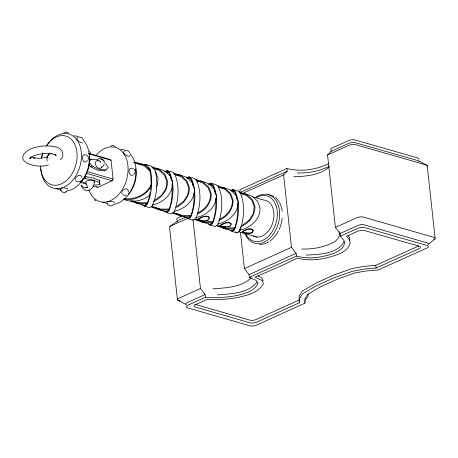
<?xml version="1.0" encoding="UTF-8"?>
<svg xmlns="http://www.w3.org/2000/svg" width="458" height="458" viewBox="0 0 458 458"><rect width="100%" height="100%" fill="white"/><g stroke="black" fill="none" stroke-linecap="round" stroke-linejoin="round"><path stroke-width="0.69" d="M299.314 302.79L299.412 298.633L302.709 293.773L316.197 285.855L334.128 277.743L352.517 271.239L364.906 269.001L376.104 268.044L419.133 248.648A4.632 1.7 -6.2 0 0 419.236 246.227L363.532 230.282L360.721 230.357L358.167 231.061L346.494 236.351L349.557 239.855L350.107 243.084C348.028 251.27 338.783 254.333 331.592 256.503C320.468 259.898 308.577 261.106 297.219 258.077L283.622 264.764L254.946 277.204L261.936 280.422L263.487 283.468C259.165 292.141 248.557 294.923 239.82 297.036C229.109 299.292 218.117 300.105 207.188 299.377L195.497 304.656L194.633 305.165L194.146 306.247L195.411 307.083L249.954 322.816A4.632 1.7 -6.2 0 0 256.474 322.243L299.314 302.79L299.114 295.914L302.412 291.053L315.905 283.136L333.836 275.023L352.219 268.52L364.614 266.281L375.806 265.325L418.847 245.923M249.364 277.365L256.348 280.514L257.934 283.525C254.482 290.887 245.602 293.486 238.246 295.17C227.506 297.643 216.405 297.815 205.447 297.259L187.511 305.36L186.183 306.413L186.166 306.952L187.436 307.782L249.822 325.781A4.637 1.7 -6.2 0 0 256.348 325.209L304.936 303.144L305.051 298.387L307.879 294.219L320.503 286.805L337.655 279.048L354.864 272.962L365.495 271.039L378.302 269.951L427.114 247.95A4.637 1.7 -6.2 0 0 427.211 245.522L363.663 227.311L360.847 227.391L358.293 228.095L340.391 236.202L343.952 240.439C346.202 246.524 339.659 250.915 334.884 252.936C322.65 257.453 309.207 259.617 296.423 256.079L249.364 277.365L249.072 274.645L244.417 268.606L240.479 232.383M200.478 288.488L205.15 294.534L187.208 302.641L185.885 303.694L186.297 304.702L177.452 299.881L177.927 298.805L178.786 298.301L200.478 288.488L192.99 219.594M176.943 222.078L177.423 220.996L178.282 220.487L185.335 217.304M308.097 293.876L308.011 296.624L304.639 300.419M150.442 189.864L151.14 183.979L150.808 176.393L149.737 170.084L148.043 167.926M94.039 184.265L94.445 181.557L93.02 180.509L89.877 180.234L86.86 180.904L85.732 182.112L86.144 182.702M150.207 191.822L148.873 198.795L146.915 203.827L144.774 205.327M135.087 172.443L134.062 174.389M30.274 158.508L30.56 157.552M129.78 155.537L129.98 154.89M344.141 241.383C337.695 254.253 318.682 254.425 306.162 255.123M48.519 155.422L49.687 153.109M93.827 184.895C93.26 187.551 91.09 189.686 88.56 190.551M239.7 229.899L240.799 226.744M94.193 182.187L94.445 181.557M257.035 282.042C248.007 293.738 230.912 293.715 217.401 294.855M92.894 185.982L97.703 187.368L112.25 180.79L113.092 179.078L111.048 160.254L109.931 159.424L88.629 153.281M98.859 160.403L96.014 161.222C94.113 164.038 96.867 168.584 100.205 168.424L101.161 167.903L101.728 166.878M156.413 186.967L157.117 185.834L158.062 178.523L155.594 171.819M151.317 185.564C146.508 195.887 134.429 200.764 123.511 199.556M104.212 164.376L102.792 166.472L101.161 167.903M151.363 184.345C146.657 194.759 134.738 199.911 123.734 198.623M47.077 161.113L46.979 157.002L49.682 153.098M46.979 157.002L48.914 154.231M30.262 157.97L29.667 158.794L30.497 157.752L33.589 155.812L40.573 153.922L46.596 153.39L52.126 153.756L51.187 153.625L54.96 154.712L56.208 155.491L55.097 154.501L55.79 155.336L55.435 154.357M87.718 160.569L88.446 158.989L88.405 157.518M60.376 159.739C65.568 155.657 62.042 147.854 56.065 147.029C47.346 144.865 37.934 145.821 29.701 149.348C9.767 161.611 37.882 169.334 48.348 164.846M177.423 220.996L170.061 226.355L169.586 227.437L177.452 299.881M76.795 138.619L77.929 137.543M60.456 189.383C60.754 192.457 65.133 193.608 66.902 191.089M107.103 202.837C107.401 205.9 111.775 207.079 113.55 204.543M89.218 161.308L91.297 159.149L98.064 159.727M88.789 164.605L90.403 166.729L97.48 170.141L104.241 170.719L105.878 169.981L108.369 167.388L105.134 163.14M242.414 193.505L283.611 174.87L287.2 171.206L286.903 168.487C300.854 172.094 316.043 169.907 328.844 163.517M340.391 236.202L340.094 233.483L335.416 227.431L327.55 154.987L331.168 151.329L349.082 143.217L351.63 142.518L354.44 142.438L417.999 160.655A4.626 1.695 -6.2 0 1 419.253 161.479M208.699 219.187L207.606 220.218L206.449 220.384M230.643 225.519L229.55 226.55L227.815 226.796M252.593 231.851L251.499 232.876L249.765 233.128L245.288 233.002L242.391 232.166M329.296 166.987C319.758 175.185 305.915 176.502 293.784 176.599M251.247 277.806C241.2 287.567 225.943 287.767 212.815 288.838M242.311 231.828C245.322 230.162 249.37 227.815 252.724 229.836L253.022 230.832M428.219 244.297L434.613 239.231M124.038 151.403L124.57 150.997M149.732 195.091C142.93 200.913 132.539 202.957 124.198 199.493M155.044 199.991L161.76 195.011L165.911 188.541L166.855 181.568L164.456 175.156L159.069 170.279L152.789 168.115M176.897 206.295L183.612 201.314L187.757 194.845L188.707 187.872L186.303 181.46L180.921 176.582L174.641 174.418M242.448 225.204L249.163 220.218L253.314 213.749L254.259 206.781L251.86 200.364L246.478 195.486L240.198 193.322M68.603 132.975L66.273 131.967L63.868 132.757M65.763 192.057L66.444 191.581M166.626 211.625L168.767 210.13C171.927 201.972 172.557 193.03 171.979 184.362M189.011 217.556L190.62 216.434C193.528 208.911 194.329 200.678 193.917 192.669M210.325 224.231L212.472 222.737C215.46 215.002 216.216 206.535 215.741 198.303M232.177 230.534L234.324 229.04C237.484 220.882 238.114 211.94 237.53 203.272M110.91 145.93L113.183 145.444L115.382 146.549M142.238 204.508L144.608 206.266L147.058 204.697C151.93 193.757 152.92 181.116 150.327 169.449L147.608 165.991L145.169 164.262L144.138 164.8M164.09 210.812L166.454 212.569L168.928 210.989C173.405 198.886 175.048 184.328 169.506 172.334L167.021 170.565L164.954 171.647M186.417 217.464L188.307 218.872L190.78 217.292C195.257 205.19 196.9 190.625 191.358 178.637L188.873 176.868L186.807 177.944M208.264 223.767L210.159 225.176L212.626 223.596C217.109 211.493 218.752 196.929 213.205 184.94L210.72 183.166L208.659 184.248M230.116 230.071L232.011 231.479L234.479 229.893C238.956 217.796 240.605 203.232 235.057 191.238L232.572 189.469L230.511 190.551M170.061 226.355L187.499 218.351M187.471 178.465L188.616 177.796L190.9 179.45L192.646 183.286L193.27 186.646M209.323 184.763L210.468 184.093L212.752 185.753L214.499 189.589L215.243 193.619M80.287 181.374L78.123 181.941L75.971 181.036M232.011 231.479L237.055 232.801L239.517 231.445C244.16 219.33 245.597 204.634 240.089 192.589L237.61 190.854L232.572 189.469M329.136 166.237C319.398 171.263 308.154 173.267 297.236 172.969M299.017 300.07L256.171 319.524A4.62 1.695 -6.2 0 1 249.673 320.096L195.108 304.358M89.665 159.888L91.297 159.149M90.403 166.729L92.041 165.991L99.111 169.403L105.878 169.981M327.55 154.987L349.236 145.175L351.784 144.476L354.578 144.402L425.98 164.88A4.609 1.689 -6.2 0 1 427.205 166.237M244.417 268.606L291.477 247.314L283.611 174.87M335.416 227.431L357.108 217.619L359.65 216.926L362.45 216.846L433.852 237.324A4.609 1.689 -6.2 0 1 433.755 239.734M249.072 274.645L296.126 253.36L291.477 247.314M340.094 233.483L358.001 225.37L360.555 224.666L363.366 224.592L426.925 242.803A4.626 1.695 -6.2 0 1 428.156 244.171M286.903 168.487L239.849 189.772L240.147 192.492L287.2 171.206M181.843 216.027L177.131 218.271L176.651 219.359L177.08 219.829M126.5 195.068L124.771 195.394L122.967 194.782M152.102 205.087C162.745 202.934 173.095 194.358 172.603 182.719L170.136 176.015L164.628 170.926L156.899 168.229L155.548 168.246M173.954 211.39C184.597 209.237 194.948 200.661 194.455 189.022L191.988 182.318L186.48 177.229L178.752 174.532L177.395 174.55M195.806 217.693C206.449 215.541 216.8 206.964 216.308 195.326L213.84 188.622L208.333 183.532L200.598 180.836M217.659 223.996C228.302 221.844 238.647 213.268 238.16 201.623L235.693 194.919L230.179 189.835L222.451 187.139M239.505 230.3C250.148 228.147 260.499 219.571 260.007 207.926L257.545 201.222L252.032 196.139L244.303 193.436L242.276 193.465M153.396 201.406C161.525 198.274 167.857 190.207 167.542 181.259L165.04 174.509L159.458 169.408L151.661 166.735M175.901 207.485C183.675 204.068 189.721 196.327 189.394 187.562L186.893 180.813L181.311 175.712L173.513 173.038M197.753 213.789C205.528 210.371 211.573 202.631 211.247 193.866L208.745 187.116L203.163 182.015L195.366 179.341M218.947 220.315C227.082 217.178 233.408 209.117 233.093 200.163L230.597 193.419L225.015 188.318L217.218 185.645M241.452 226.395C249.226 222.972 255.272 215.231 254.946 206.466L252.444 199.717L246.868 194.621L239.07 191.948M169.918 208.613L168.647 209.037L160.128 209.123L153.253 206.747M191.77 214.916L190.499 215.34L181.981 215.426L175.729 213.268M197.478 213.022C204.915 209.838 210.857 202.562 210.56 194.175L208.155 187.763L202.774 182.885L196.493 180.715M219.33 219.325C226.767 216.142 232.704 208.859 232.406 200.478L230.008 194.066L224.626 189.183L218.346 187.019M235.469 227.523L234.204 227.947L225.679 228.027L218.804 225.657M47.689 157.312L39.342 158.302L33.812 157.936L34.751 158.073L30.978 156.985M84.209 176.622L85.583 176.525L93.598 178.025L99.42 180.515L99.644 182.542M82.371 178.872L85.818 178.643L93.827 180.143L99.649 182.633L99.873 184.654L94.365 185.026M133.73 162.601L137.119 162.544L144.917 165.212L149.48 169.386M146.005 205.195L143.291 205.247L138.745 203.684M167.176 211.51L165.143 211.55L157.999 209.1M189.704 217.802L186.996 217.848L183.097 216.514M211.556 224.105L208.848 224.151L201.051 221.483M233.408 230.408L230.695 230.454L222.903 227.781M79.371 137.045L81.822 137.64L83.304 139.696M126.013 150.499L128.234 150.951L129.734 152.571M301.65 249.049C313.003 249.341 324.768 247.257 334.746 241.681C337.821 239.345 340.649 235.773 339.103 231.702M141.001 164.05L142.352 164.033L146.863 165.607M146.846 203.644L138.058 203.753L130.33 201.056M168.699 209.947L159.911 210.056L152.182 207.359L151.18 206.432M190.545 216.25L181.763 216.359L174.029 213.663L173.027 212.735M212.398 222.554L203.61 222.662L195.881 219.966L194.879 219.039M234.25 228.857L225.462 228.966L217.733 226.269L216.731 225.342M146.8 202.734L138.276 202.82L132.654 200.879M212.352 221.643L203.833 221.729L196.327 219.142M98.224 158.686C100.743 158.502 104.304 159.499 104.424 162.527M88.073 190.631C84.535 191.118 82.045 188.129 80.992 185.095L83.963 187.694L86.081 187.803L85.692 187.86L87.512 187.093L86.968 187.917L87.117 185.845L86.47 184.208M96.97 160.701L98.172 160.769M225.536 226.836L221.546 226.315L220.189 225.296C223.281 223.584 227.449 221.168 230.895 223.246L231.204 224.277L230.534 225.714L229.469 226.71L223.424 226.83L221.683 226.487L220.361 225.496C223.372 223.83 227.426 221.489 230.78 223.504L231.078 224.506M201.388 220.338L199.596 219.983L198.24 218.964C201.337 217.252 205.499 214.842 208.951 216.92L209.254 217.945L208.585 219.382L207.52 220.384L201.48 220.504L199.734 220.161L198.411 219.164C201.423 217.498 205.476 215.157 208.831 217.172L209.129 218.174M144.608 206.266L149.646 207.589L152.102 206.237C157.111 195.308 157.936 182.553 155.371 170.857L152.657 167.359L150.207 165.647L145.169 164.262M166.454 212.569L171.498 213.892L173.96 212.535C178.609 200.427 180.046 185.725 174.538 173.679L172.059 171.95L167.021 170.565M188.307 218.872L193.35 220.195L195.812 218.838C200.461 206.73 201.892 192.028 196.39 179.983L193.911 178.254L188.873 176.868M210.159 225.176L215.203 226.498L217.665 225.141C222.307 213.027 223.744 198.331 218.243 186.286L215.758 184.551L210.72 183.166M133.942 162.607L141.499 164.783M153.859 168.349L157.981 169.54M164.851 171.521L168.968 172.706M174.464 174.292L179.96 175.878M186.824 177.859L190.259 178.849M196.442 180.629L200.564 181.82M208.802 184.196L212.237 185.187M219.107 187.167L222.542 188.158M230.78 190.539L234.215 191.53M240.398 193.31L243.146 194.1M252.759 196.877L263.751 200.049A18.904 13.116 -73.9 0 1 272.899 222.296A18.904 13.116 -73.9 0 1 253.217 235.933M88.371 153.711L111.048 160.254M86.98 171.544L113.092 179.078M86.138 173.256L112.25 180.79M80.528 182.416L86.711 184.196M131.228 200.787L139.472 203.163M151.146 206.529L161.451 209.501M172.437 212.672L182.055 215.443M195.102 219.21L204.72 221.981M217.081 225.548L226.699 228.324M238.372 231.691L256.915 237.038M55.996 188.662L61.309 190.19M102.638 202.115L107.287 203.455M180.761 301.301L177.881 300.351M179.845 215.403L181.797 216.067M135.494 202.573L137.446 203.243M222.233 188.072L224.105 188.719M156.682 169.162L157.93 169.597M136.988 163.483L144.528 166.082L149.909 170.96M86.018 154.901L87.243 155.6L88.262 157.042M80.528 181.036L86.35 183.526M95.648 200.627L95.201 200.404M257.82 275.945L261.615 277.691L263.213 280.754M97.754 160.105L99.678 161.164L100.359 162.149L100.13 161.462M418.83 161.01L426.804 165.235M235.647 231.811L237.055 232.801M94.972 200.261L94.371 199.762M232.321 190.396L234.605 192.057L236.345 195.892L237.095 199.923M166.764 171.492L169.048 173.147L170.794 176.983L171.418 180.343M133.501 168.773L134.698 170.055L135.133 171.469M96.586 186.543L97.703 187.368M348.069 235.664L349.465 237.187L349.86 240.376M89.207 162.275L92.041 165.991M89.499 151.163L90.667 153.264M427.228 165.704L435.1 238.149M375.806 265.325L376.104 268.044M331.168 151.329L330.876 148.61L348.773 140.497L351.332 139.799L354.149 139.719L417.696 157.93A4.637 1.7 -6.2 0 1 418.933 159.298M304.788 301.782L304.936 303.144M296.126 253.36L296.423 256.079M205.15 294.534L205.447 297.259M99.42 180.515L99.873 184.654M85.583 176.525L85.818 178.643M128.589 191.69L128.601 192.148M275.109 197.375A25.23 17.501 -73.9 0 1 279.512 202.539M279.844 203.175A25.23 17.501 -73.9 0 1 282.185 211.487M282.18 218.289A25.23 17.501 -73.9 0 1 278.991 229.761M278.39 230.987A25.23 17.501 -73.9 0 1 270.157 240.942M269.006 241.721A25.23 17.501 -73.9 0 1 266.688 242.98M266.058 243.25A25.23 17.501 -73.9 0 1 259.594 244.326M268.714 194.965A25.23 17.501 -73.9 0 1 273.953 196.608M256.194 197.661A23.581 16.356 -73.9 0 1 276.374 206.701A23.581 16.356 -73.9 0 1 267.535 237.164A23.581 16.356 -73.9 0 1 245.671 233.935M255.45 197.57A25.23 17.501 -73.9 0 1 278.418 205.562A25.23 17.501 -73.9 0 1 268.663 239.213A25.23 17.501 -73.9 0 1 245.001 233.614M135.683 168.865A22.076 15.314 -73.9 0 1 128.314 194.266M129.958 153.705A28.196 19.557 -73.9 0 1 134.177 183.292A28.196 19.557 -73.9 0 1 113.876 204.297M120.797 149.239A28.196 19.557 -73.9 0 1 125.526 150.487M95.642 155.938A28.196 19.557 -73.9 0 1 125.028 155.663A28.196 19.557 -73.9 0 1 117.025 196.173A28.196 19.557 -73.9 0 1 88.932 189.887M89.167 156.115A22.076 15.314 -73.9 0 1 80.682 181.786M83.316 140.251A28.196 19.557 -73.9 0 1 87.535 169.838A28.196 19.557 -73.9 0 1 67.234 190.843M74.156 135.786A28.196 19.557 -73.9 0 1 78.879 137.034M50.764 140.469A28.196 19.557 -73.9 0 1 79.961 145.913A28.196 19.557 -73.9 0 1 65.855 186.154A28.196 19.557 -73.9 0 1 40.819 168.836M41.976 156.848A28.196 19.557 -73.9 0 1 42.983 153.504M46.945 145.346A28.196 19.557 -73.9 0 1 49.435 141.957M46.269 146.05A25.345 17.581 -73.9 0 1 74.757 144.218A25.345 17.581 -73.9 0 1 63.731 182.587A25.345 17.581 -73.9 0 1 40.544 165.962M41.254 158.342A25.345 17.581 -73.9 0 1 42.834 152.858M129.293 156.287A3.63 1.134 34.6 0 1 126.5 155.48A3.63 1.134 34.6 0 1 123.643 152.972M123.391 152.308A3.63 1.134 34.6 0 1 123.442 152.073M133.186 174.801A3.63 2.467 79.3 0 1 129.139 172.477A3.63 2.467 79.3 0 1 131.669 168.275M132.156 168.487A3.63 2.467 79.3 0 1 132.62 168.825M122.143 191.61A3.63 2.353 -39.1 0 1 126.133 188.845A3.63 2.353 -39.1 0 1 128.057 191.352M122.217 194.118A3.63 2.353 -39.1 0 1 121.92 192.188M112.76 201.686A3.63 0.864 2.5 0 1 114.231 202.642M107.367 201.829A3.63 0.864 2.5 0 1 107.71 201.697M108.174 201.589A3.63 0.864 2.5 0 1 112.141 201.577M82.652 142.833A3.63 1.134 34.6 0 1 81.547 142.793M81.026 142.61A3.63 1.134 34.6 0 1 79.263 141.654M78.684 141.236A3.63 1.134 34.6 0 1 77.293 139.925M77.001 139.518A3.63 1.134 34.6 0 1 76.818 139.158M86.883 160.907A3.63 2.467 79.3 0 1 83.625 161.187A3.63 2.467 79.3 0 1 82.543 156.527A3.63 2.467 79.3 0 1 85.514 155.033M75.833 177.589A3.63 2.353 -39.1 0 1 79.492 175.391A3.63 2.353 -39.1 0 1 81.524 177.343M75.324 180.275A3.63 2.353 -39.1 0 1 75.501 178.162M67.612 188.851A3.63 0.864 2.5 0 1 67.584 189.188M61.069 188.244A3.63 0.864 2.5 0 1 62.723 188.003M64.114 187.998A3.63 0.864 2.5 0 1 66.662 188.364M67.097 188.519A3.63 0.864 2.5 0 1 67.423 188.679M253.154 230.603L252.478 232.046L251.419 233.042L249.73 233.288L243.633 232.819L242.557 232.349L242.133 231.628C245.23 229.916 249.398 227.5 252.845 229.578L253.154 230.603M102.134 159.361L100.949 158.937L102.724 159.59L104.018 160.924L102.134 159.361"/></g></svg>
